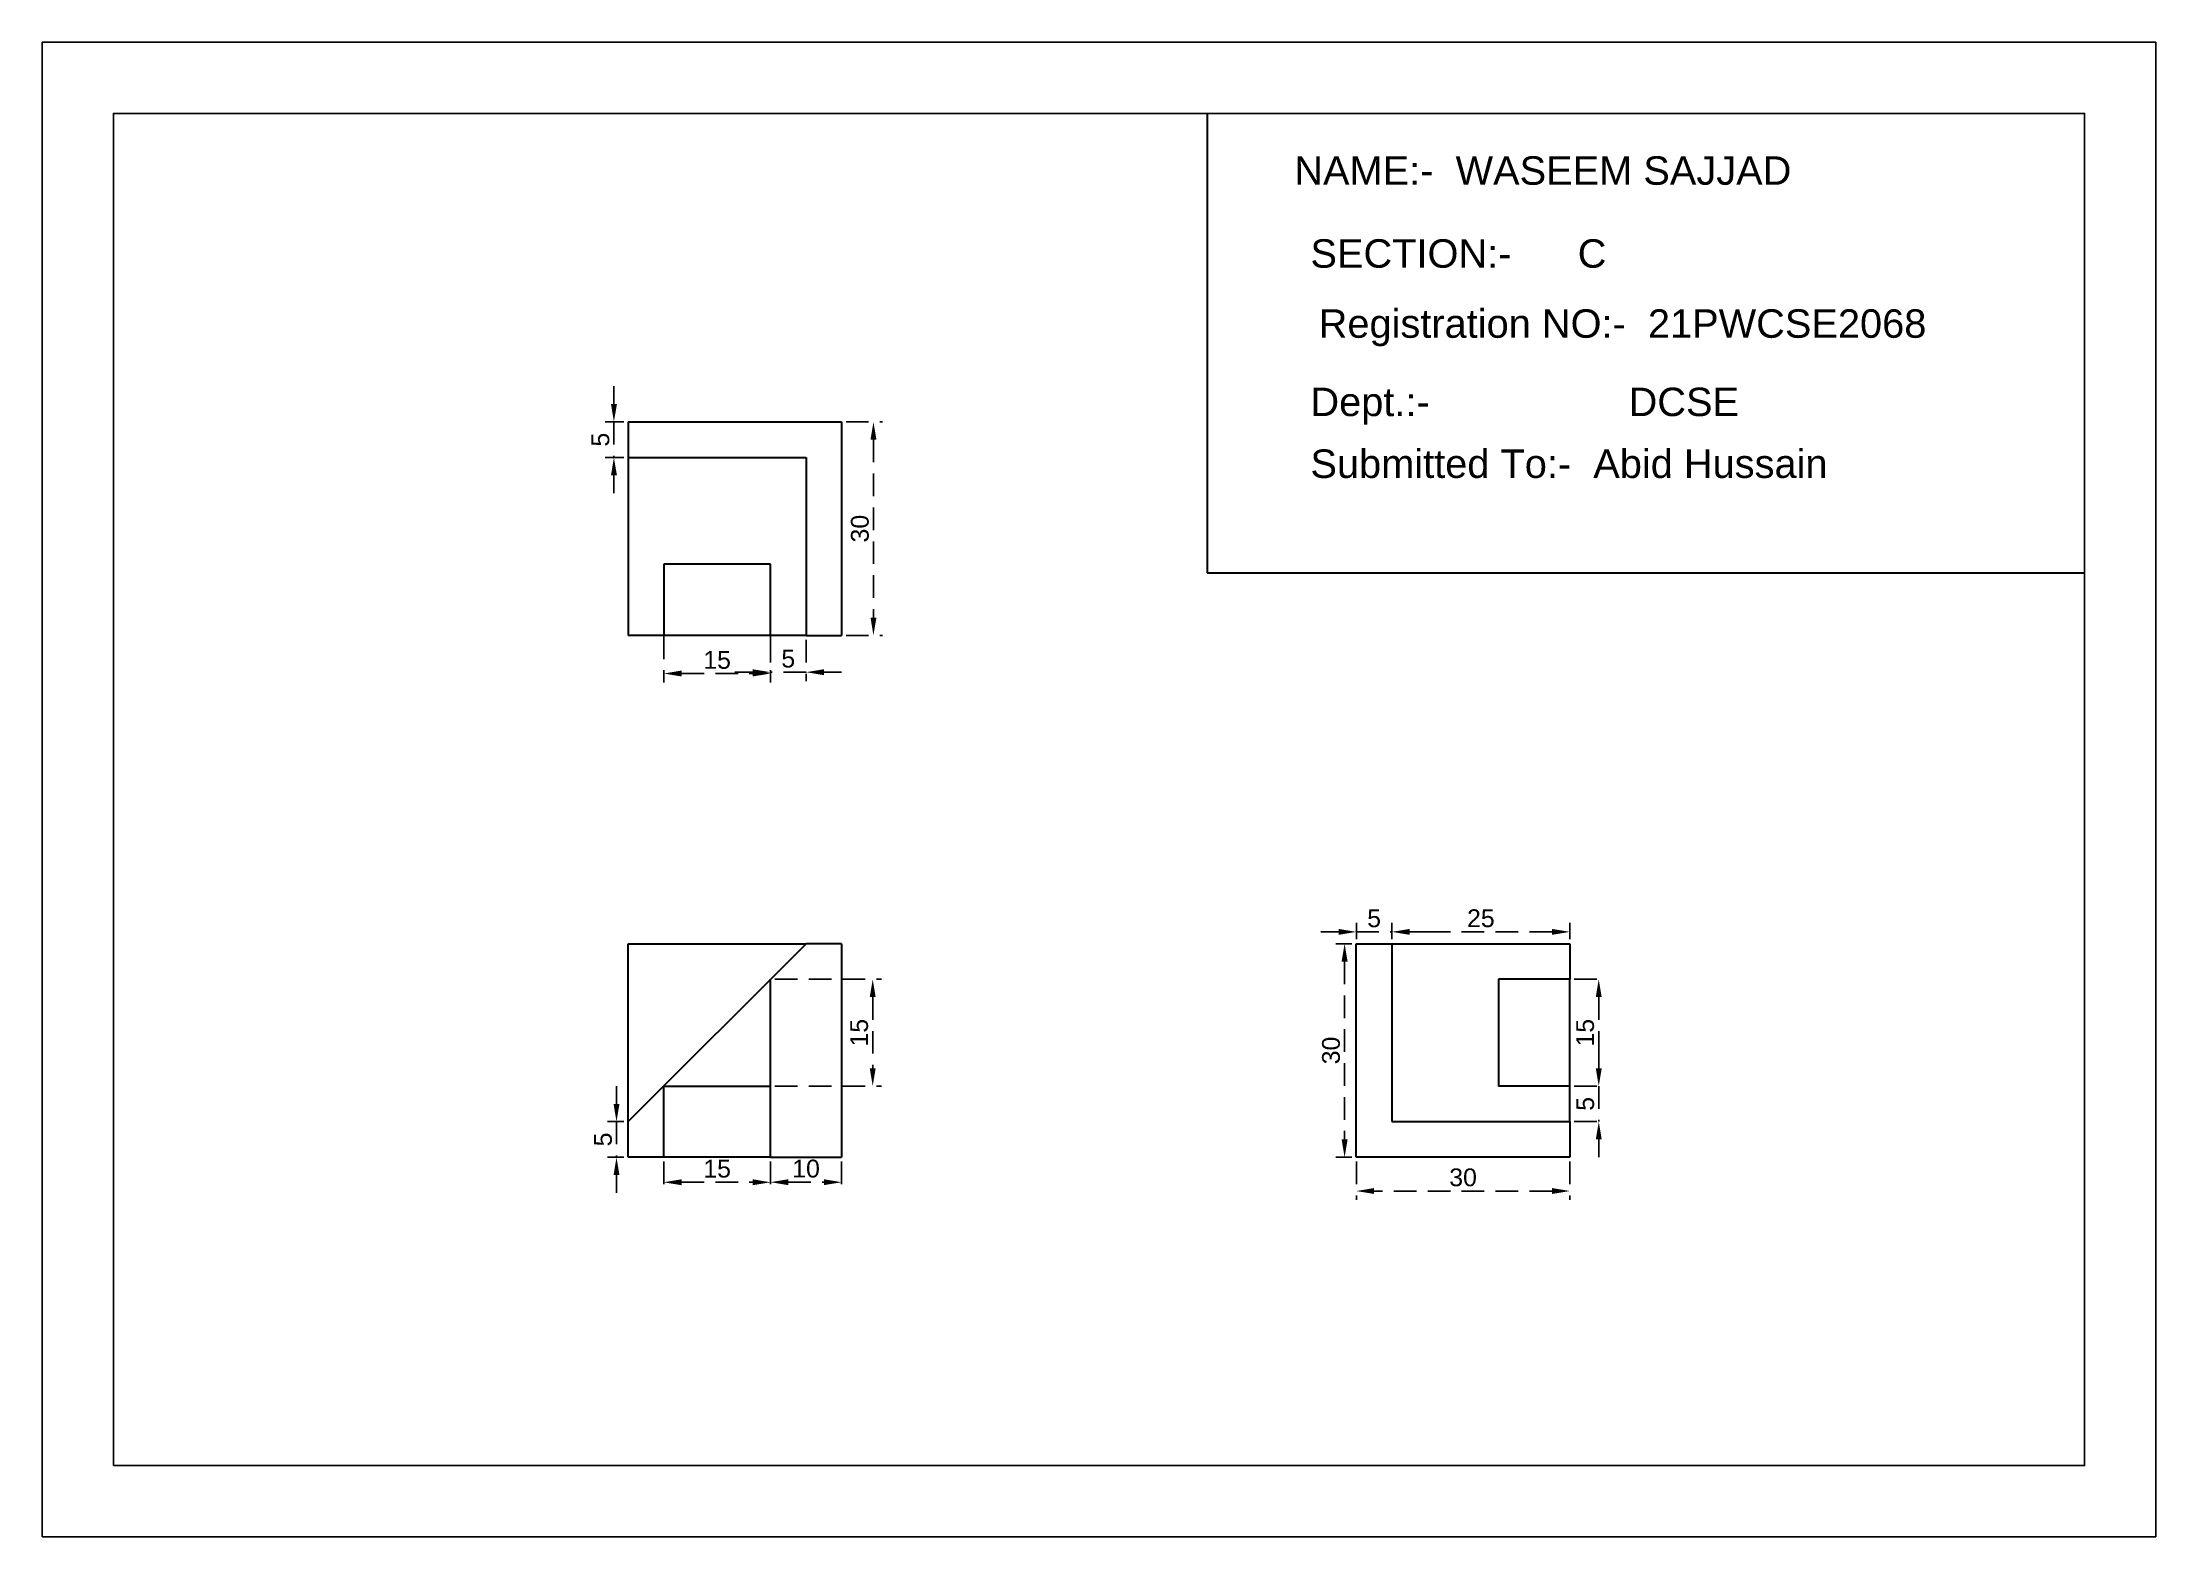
# Model space of a CAD drawing. Header units: millimetres. Extents: x 2950 to 3247, y 1262 to 1472.
import ezdxf

# ---------------------------------------------------------------- set-up
doc = ezdxf.new("R2010")
doc.units = ezdxf.units.MM
doc.linetypes.add('HIDDEN2', pattern=[4.7625, 3.175, -1.5875])
for name, color, linetype, lineweight in [('Dimension Lines', 6, 'HIDDEN2', 18), ('FV TV SV', 5, 'Continuous', 30), ('Visible Lines', 1, 'Continuous', 30)]:
    doc.layers.add(name, color=color, linetype=linetype, lineweight=lineweight)
doc.styles.get("Standard").update_dxf_attribs({"font": 'arial.ttf'})
doc.dimstyles.new('ISO-25', dxfattribs={"dimtxt": 2.5, "dimasz": 2.5, "dimexe": 1.25, "dimexo": 0.625, "dimtad": 1, "dimtxsty": 'Standard', "dimcen": 2.5, "dimadec": 0, "dimazin": 0, "dimtfac": 1, "dimtmove": 0, "dimatfit": 3, "dimfxl": 1, "dimarcsym": 0})

# ---------------------------------------------------------------- blocks, each defined once
blk = doc.blocks.new('*D1')
at = {"layer": 'Defpoints', "color": 0, "transparency": 16777216}
for p in [(3134.76, 1345.25), (3133.11, 1315.25), (3134.76, 1315.25)]:
    blk.add_point(p, dxfattribs=at)
at = {"layer": 'Dimension Lines', "color": 0, "lineweight": -2, "transparency": 16777216}
for p, q in [((3134.13, 1345.25), (3131.86, 1345.25)), ((3133.11, 1342.75), (3133.11, 1317.75)), ((3134.13, 1315.25), (3131.86, 1315.25))]:
    blk.add_line(p, q, dxfattribs=at)
at = {"layer": 'Dimension Lines', "color": 0, "transparency": 16777216}
for points in [[(3132.69, 1342.75), (3133.53, 1342.75), (3133.11, 1345.25)], [(3132.69, 1317.75), (3133.53, 1317.75), (3133.11, 1315.25)]]:
    blk.add_solid(points, dxfattribs=at)
at = {"layer": 'Dimension Lines', "color": 0, "transparency": 16777216, "insert": (3131.21, 1330.25), "char_height": 2.5, "attachment_point": 5, "rotation": 90}
blk.add_mtext('30', dxfattribs=at)
blk = doc.blocks.new('*D2')
at = {"layer": 'Defpoints', "color": 0, "transparency": 16777216}
for p in [(3139.76, 1346.92), (3134.76, 1345.25), (3139.76, 1345.25)]:
    blk.add_point(p, dxfattribs=at)
at = {"layer": 'Dimension Lines', "color": 0, "lineweight": -2, "transparency": 16777216}
for p, q in [((3132.26, 1346.92), (3129.76, 1346.92)), ((3134.76, 1345.88), (3134.76, 1348.17)), ((3134.76, 1346.92), (3139.76, 1346.92)), ((3139.76, 1345.88), (3139.76, 1348.17)), ((3142.26, 1346.92), (3144.76, 1346.92))]:
    blk.add_line(p, q, dxfattribs=at)
at = {"layer": 'Dimension Lines', "color": 0, "transparency": 16777216}
for points in [[(3132.26, 1347.33), (3132.26, 1346.5), (3134.76, 1346.92)], [(3142.26, 1347.33), (3142.26, 1346.5), (3139.76, 1346.92)]]:
    blk.add_solid(points, dxfattribs=at)
at = {"layer": 'Dimension Lines', "color": 0, "transparency": 16777216, "insert": (3137.26, 1348.81), "char_height": 2.5, "attachment_point": 5}
blk.add_mtext('5', dxfattribs=at)
blk = doc.blocks.new('*D3')
at = {"layer": 'Defpoints', "color": 0, "transparency": 16777216}
for p in [(3164.76, 1340.25), (3164.76, 1325.25), (3168.82, 1325.25)]:
    blk.add_point(p, dxfattribs=at)
at = {"layer": 'Dimension Lines', "color": 0, "lineweight": -2, "transparency": 16777216}
for p, q in [((3165.38, 1340.25), (3170.07, 1340.25)), ((3168.82, 1337.75), (3168.82, 1327.75)), ((3165.38, 1325.25), (3170.07, 1325.25))]:
    blk.add_line(p, q, dxfattribs=at)
at = {"layer": 'Dimension Lines', "color": 0, "transparency": 16777216}
for points in [[(3168.41, 1337.75), (3169.24, 1337.75), (3168.82, 1340.25)], [(3168.41, 1327.75), (3169.24, 1327.75), (3168.82, 1325.25)]]:
    blk.add_solid(points, dxfattribs=at)
at = {"layer": 'Dimension Lines', "color": 0, "transparency": 16777216, "insert": (3166.92, 1332.75), "char_height": 2.5, "attachment_point": 5, "rotation": 90}
blk.add_mtext('15', dxfattribs=at)
blk = doc.blocks.new('*D4')
at = {"layer": 'Defpoints', "color": 0, "transparency": 16777216}
for p in [(3139.76, 1346.92), (3139.76, 1345.25), (3164.76, 1345.25)]:
    blk.add_point(p, dxfattribs=at)
at = {"layer": 'Dimension Lines', "color": 0, "lineweight": -2, "transparency": 16777216}
for p, q in [((3139.76, 1345.88), (3139.76, 1348.17)), ((3162.26, 1346.92), (3142.26, 1346.92)), ((3164.76, 1345.88), (3164.76, 1348.17))]:
    blk.add_line(p, q, dxfattribs=at)
at = {"layer": 'Dimension Lines', "color": 0, "transparency": 16777216}
for points in [[(3142.26, 1347.33), (3142.26, 1346.5), (3139.76, 1346.92)], [(3162.26, 1347.33), (3162.26, 1346.5), (3164.76, 1346.92)]]:
    blk.add_solid(points, dxfattribs=at)
at = {"layer": 'Dimension Lines', "color": 0, "transparency": 16777216, "insert": (3152.26, 1348.82), "char_height": 2.5, "attachment_point": 5}
blk.add_mtext('25', dxfattribs=at)
blk = doc.blocks.new('*D5')
at = {"layer": 'Defpoints', "color": 0, "transparency": 16777216}
for p in [(3134.76, 1315.25), (3164.76, 1315.25), (3134.76, 1310.5)]:
    blk.add_point(p, dxfattribs=at)
at = {"layer": 'Dimension Lines', "color": 0, "lineweight": -2, "transparency": 16777216}
for p, q in [((3134.76, 1314.63), (3134.76, 1309.25)), ((3164.76, 1314.63), (3164.76, 1309.25)), ((3162.26, 1310.5), (3137.26, 1310.5))]:
    blk.add_line(p, q, dxfattribs=at)
at = {"layer": 'Dimension Lines', "color": 0, "transparency": 16777216}
for points in [[(3137.26, 1310.92), (3137.26, 1310.09), (3134.76, 1310.5)], [(3162.26, 1310.92), (3162.26, 1310.09), (3164.76, 1310.5)]]:
    blk.add_solid(points, dxfattribs=at)
at = {"layer": 'Dimension Lines', "color": 0, "transparency": 16777216, "insert": (3149.76, 1312.41), "char_height": 2.5, "attachment_point": 5}
blk.add_mtext('30', dxfattribs=at)
blk = doc.blocks.new('*D6')
at = {"layer": 'Defpoints', "color": 0, "transparency": 16777216}
for p in [(3164.76, 1325.25), (3164.76, 1320.25), (3168.83, 1320.25)]:
    blk.add_point(p, dxfattribs=at)
at = {"layer": 'Dimension Lines', "color": 0, "lineweight": -2, "transparency": 16777216}
for p, q in [((3168.83, 1327.75), (3168.83, 1330.25)), ((3165.38, 1325.25), (3170.08, 1325.25)), ((3168.83, 1325.25), (3168.83, 1320.25)), ((3165.38, 1320.25), (3170.08, 1320.25)), ((3168.83, 1317.75), (3168.83, 1315.25))]:
    blk.add_line(p, q, dxfattribs=at)
at = {"layer": 'Dimension Lines', "color": 0, "transparency": 16777216}
for points in [[(3168.41, 1327.75), (3169.24, 1327.75), (3168.83, 1325.25)], [(3168.41, 1317.75), (3169.24, 1317.75), (3168.83, 1320.25)]]:
    blk.add_solid(points, dxfattribs=at)
at = {"layer": 'Dimension Lines', "color": 0, "transparency": 16777216, "insert": (3166.93, 1322.75), "char_height": 2.5, "attachment_point": 5, "rotation": 90}
blk.add_mtext('5', dxfattribs=at)
blk = doc.blocks.new('*D7')
at = {"layer": 'Defpoints', "color": 0, "transparency": 16777216}
for p in [(3037.43, 1315.25), (3052.43, 1315.25), (3052.43, 1311.73)]:
    blk.add_point(p, dxfattribs=at)
at = {"layer": 'Dimension Lines', "color": 0, "lineweight": -2, "transparency": 16777216}
for p, q in [((3037.43, 1314.63), (3037.43, 1310.48)), ((3052.43, 1314.63), (3052.43, 1310.48)), ((3039.93, 1311.73), (3049.93, 1311.73))]:
    blk.add_line(p, q, dxfattribs=at)
at = {"layer": 'Dimension Lines', "color": 0, "transparency": 16777216}
for points in [[(3039.93, 1312.15), (3039.93, 1311.32), (3037.43, 1311.73)], [(3049.93, 1312.15), (3049.93, 1311.32), (3052.43, 1311.73)]]:
    blk.add_solid(points, dxfattribs=at)
at = {"layer": 'Dimension Lines', "color": 0, "transparency": 16777216, "insert": (3044.93, 1313.63), "char_height": 2.5, "attachment_point": 5}
blk.add_mtext('15', dxfattribs=at)
blk = doc.blocks.new('*D8')
at = {"layer": 'Defpoints', "color": 0, "transparency": 16777216}
for p in [(3032.43, 1320.25), (3030.79, 1315.25), (3032.43, 1315.25)]:
    blk.add_point(p, dxfattribs=at)
at = {"layer": 'Dimension Lines', "color": 0, "lineweight": -2, "transparency": 16777216}
for p, q in [((3030.79, 1322.75), (3030.79, 1325.25)), ((3031.8, 1320.25), (3029.54, 1320.25)), ((3030.79, 1320.25), (3030.79, 1315.25)), ((3031.8, 1315.25), (3029.54, 1315.25)), ((3030.79, 1312.75), (3030.79, 1310.25))]:
    blk.add_line(p, q, dxfattribs=at)
at = {"layer": 'Dimension Lines', "color": 0, "transparency": 16777216}
for points in [[(3030.38, 1322.75), (3031.21, 1322.75), (3030.79, 1320.25)], [(3030.38, 1312.75), (3031.21, 1312.75), (3030.79, 1315.25)]]:
    blk.add_solid(points, dxfattribs=at)
at = {"layer": 'Dimension Lines', "color": 0, "transparency": 16777216, "insert": (3028.9, 1317.75), "char_height": 2.5, "attachment_point": 5, "rotation": 90}
blk.add_mtext('5', dxfattribs=at)
blk = doc.blocks.new('*D9')
at = {"layer": 'Defpoints', "color": 0, "transparency": 16777216}
for p in [(3052.43, 1340.25), (3052.43, 1325.25), (3066.8, 1325.25)]:
    blk.add_point(p, dxfattribs=at)
at = {"layer": 'Dimension Lines', "color": 0, "lineweight": -2, "transparency": 16777216}
for p, q in [((3053.05, 1340.25), (3068.05, 1340.25)), ((3066.8, 1337.75), (3066.8, 1327.75)), ((3053.05, 1325.25), (3068.05, 1325.25))]:
    blk.add_line(p, q, dxfattribs=at)
at = {"layer": 'Dimension Lines', "color": 0, "transparency": 16777216}
for points in [[(3066.38, 1337.75), (3067.21, 1337.75), (3066.8, 1340.25)], [(3066.38, 1327.75), (3067.21, 1327.75), (3066.8, 1325.25)]]:
    blk.add_solid(points, dxfattribs=at)
at = {"layer": 'Dimension Lines', "color": 0, "transparency": 16777216, "insert": (3064.9, 1332.75), "char_height": 2.5, "attachment_point": 5, "rotation": 90}
blk.add_mtext('15', dxfattribs=at)
blk = doc.blocks.new('*D10')
at = {"layer": 'Defpoints', "color": 0, "transparency": 16777216}
for p in [(3052.43, 1315.25), (3062.43, 1315.25), (3062.43, 1311.74)]:
    blk.add_point(p, dxfattribs=at)
at = {"layer": 'Dimension Lines', "color": 0, "lineweight": -2, "transparency": 16777216}
for p, q in [((3052.43, 1314.63), (3052.43, 1310.49)), ((3062.43, 1314.63), (3062.43, 1310.49)), ((3054.93, 1311.74), (3059.93, 1311.74))]:
    blk.add_line(p, q, dxfattribs=at)
at = {"layer": 'Dimension Lines', "color": 0, "transparency": 16777216}
for points in [[(3054.93, 1312.16), (3054.93, 1311.33), (3052.43, 1311.74)], [(3059.93, 1312.16), (3059.93, 1311.33), (3062.43, 1311.74)]]:
    blk.add_solid(points, dxfattribs=at)
at = {"layer": 'Dimension Lines', "color": 0, "transparency": 16777216, "insert": (3057.43, 1313.64), "char_height": 2.5, "attachment_point": 5}
blk.add_mtext('10', dxfattribs=at)
blk = doc.blocks.new('*D11')
at = {"layer": 'Defpoints', "color": 0, "transparency": 16777216}
for p in [(3032.43, 1418.58), (3030.43, 1413.58), (3032.43, 1413.58)]:
    blk.add_point(p, dxfattribs=at)
at = {"layer": 'Dimension Lines', "color": 0, "lineweight": -2, "transparency": 16777216}
for p, q in [((3030.43, 1421.08), (3030.43, 1423.58)), ((3031.8, 1418.58), (3029.18, 1418.58)), ((3030.43, 1418.58), (3030.43, 1413.58)), ((3031.8, 1413.58), (3029.18, 1413.58)), ((3030.43, 1411.08), (3030.43, 1408.58))]:
    blk.add_line(p, q, dxfattribs=at)
at = {"layer": 'Dimension Lines', "color": 0, "transparency": 16777216}
for points in [[(3030.02, 1421.08), (3030.85, 1421.08), (3030.43, 1418.58)], [(3030.02, 1411.08), (3030.85, 1411.08), (3030.43, 1413.58)]]:
    blk.add_solid(points, dxfattribs=at)
at = {"layer": 'Dimension Lines', "color": 0, "transparency": 16777216, "insert": (3028.54, 1416.08), "char_height": 2.5, "attachment_point": 5, "rotation": 90}
blk.add_mtext('5', dxfattribs=at)
blk = doc.blocks.new('*D12')
at = {"layer": 'Defpoints', "color": 0, "transparency": 16777216}
for p in [(3037.43, 1398.58), (3052.43, 1398.58), (3052.43, 1383.22)]:
    blk.add_point(p, dxfattribs=at)
at = {"layer": 'Dimension Lines', "color": 0, "lineweight": -2, "transparency": 16777216}
for p, q in [((3037.43, 1397.96), (3037.43, 1381.97)), ((3052.43, 1397.96), (3052.43, 1381.97)), ((3039.93, 1383.22), (3049.93, 1383.22))]:
    blk.add_line(p, q, dxfattribs=at)
at = {"layer": 'Dimension Lines', "color": 0, "transparency": 16777216}
for points in [[(3039.93, 1383.64), (3039.93, 1382.81), (3037.43, 1383.22)], [(3049.93, 1383.64), (3049.93, 1382.81), (3052.43, 1383.22)]]:
    blk.add_solid(points, dxfattribs=at)
at = {"layer": 'Dimension Lines', "color": 0, "transparency": 16777216, "insert": (3044.93, 1385.12), "char_height": 2.5, "attachment_point": 5}
blk.add_mtext('15', dxfattribs=at)
blk = doc.blocks.new('*D13')
at = {"layer": 'Defpoints', "color": 0, "transparency": 16777216}
for p in [(3052.43, 1388.58), (3057.43, 1388.58), (3052.43, 1383.41)]:
    blk.add_point(p, dxfattribs=at)
at = {"layer": 'Dimension Lines', "color": 0, "lineweight": -2, "transparency": 16777216}
for p, q in [((3052.43, 1387.96), (3052.43, 1382.16)), ((3057.43, 1387.96), (3057.43, 1382.16)), ((3049.93, 1383.41), (3047.43, 1383.41)), ((3057.43, 1383.41), (3052.43, 1383.41)), ((3059.93, 1383.41), (3062.43, 1383.41))]:
    blk.add_line(p, q, dxfattribs=at)
at = {"layer": 'Dimension Lines', "color": 0, "transparency": 16777216}
for points in [[(3049.93, 1383.82), (3049.93, 1382.99), (3052.43, 1383.41)], [(3059.93, 1383.82), (3059.93, 1382.99), (3057.43, 1383.41)]]:
    blk.add_solid(points, dxfattribs=at)
at = {"layer": 'Dimension Lines', "color": 0, "transparency": 16777216, "insert": (3054.93, 1385.3), "char_height": 2.5, "attachment_point": 5}
blk.add_mtext('5', dxfattribs=at)
blk = doc.blocks.new('*D14')
at = {"layer": 'Defpoints', "color": 0, "transparency": 16777216}
for p in [(3062.43, 1418.58), (3062.43, 1388.58), (3066.9, 1388.58)]:
    blk.add_point(p, dxfattribs=at)
at = {"layer": 'Dimension Lines', "color": 0, "lineweight": -2, "transparency": 16777216}
for p, q in [((3063.05, 1418.58), (3068.15, 1418.58)), ((3066.9, 1416.08), (3066.9, 1391.08)), ((3063.05, 1388.58), (3068.15, 1388.58))]:
    blk.add_line(p, q, dxfattribs=at)
at = {"layer": 'Dimension Lines', "color": 0, "transparency": 16777216}
for points in [[(3066.49, 1416.08), (3067.32, 1416.08), (3066.9, 1418.58)], [(3066.49, 1391.08), (3067.32, 1391.08), (3066.9, 1388.58)]]:
    blk.add_solid(points, dxfattribs=at)
at = {"layer": 'Dimension Lines', "color": 0, "transparency": 16777216, "insert": (3065, 1403.58), "char_height": 2.5, "attachment_point": 5, "rotation": 90}
blk.add_mtext('30', dxfattribs=at)

msp = doc.modelspace()

# ---------------------------------------------------------------- linework, layer by layer
for points in [[(2950.097, 1261.925), (2950.097, 1471.925), (3247.097, 1471.925), (3247.097, 1261.925)], [(2960.097, 1271.925), (2960.097, 1461.925), (3237.097, 1461.925), (3237.097, 1271.925)]]:
    msp.add_lwpolyline(points, close=True)
at = {"layer": 'FV TV SV'}
for p, q in [((3032.427, 1418.585), (3032.427, 1413.585)), ((3032.427, 1418.585), (3062.427, 1418.585)), ((3062.427, 1418.585), (3062.427, 1388.585)), ((3032.427, 1413.585), (3057.427, 1413.585)), ((3032.427, 1413.585), (3032.427, 1388.585)), ((3057.427, 1413.585), (3057.427, 1388.585)), ((3052.427, 1398.585), (3037.427, 1398.585)), ((3037.427, 1398.585), (3037.427, 1388.585)), ((3052.427, 1388.585), (3052.427, 1398.585)), ((3037.427, 1388.585), (3032.427, 1388.585)), ((3050.198, 1388.585), (3037.427, 1388.585)), ((3057.427, 1388.585), (3050.198, 1388.585)), ((3057.427, 1388.585), (3062.427, 1388.585)), ((3032.427, 1320.255), (3057.427, 1345.255)), ((3032.427, 1320.255), (3032.427, 1345.255)), ((3032.427, 1345.255), (3057.427, 1345.255)), ((3062.427, 1345.255), (3057.427, 1345.255)), ((3062.427, 1345.255), (3062.427, 1315.255)), ((3134.757, 1315.255), (3134.757, 1345.255)), ((3134.757, 1345.255), (3139.757, 1345.255)), ((3139.757, 1345.255), (3139.757, 1320.255)), ((3139.757, 1345.255), (3164.757, 1345.255)), ((3164.757, 1345.255), (3164.757, 1340.255)), ((3052.427, 1325.255), (3052.427, 1340.255)), ((3164.757, 1340.255), (3154.757, 1340.255)), ((3154.757, 1340.255), (3154.757, 1325.255)), ((3164.757, 1325.255), (3164.757, 1340.255)), ((3037.427, 1315.255), (3037.427, 1325.255)), ((3037.427, 1325.255), (3052.427, 1325.255)), ((3052.427, 1315.255), (3052.427, 1325.255)), ((3164.757, 1325.255), (3154.757, 1325.255)), ((3164.757, 1320.255), (3164.757, 1325.255)), ((3164.757, 1325.255), (3164.757, 1325.255)), ((3032.427, 1315.255), (3032.427, 1320.255)), ((3139.757, 1320.255), (3164.757, 1320.255)), ((3164.757, 1320.255), (3164.757, 1315.255)), ((3037.427, 1315.255), (3032.427, 1315.255)), ((3052.427, 1315.255), (3037.427, 1315.255)), ((3052.427, 1315.255), (3062.427, 1315.255)), ((3164.757, 1315.255), (3134.757, 1315.255))]:
    msp.add_line(p, q, dxfattribs=at)
at = {"layer": 'Visible Lines'}
for p, q in [((3113.813, 1461.925), (3113.813, 1397.385)), ((3113.813, 1397.385), (3237.097, 1397.385))]:
    msp.add_line(p, q, dxfattribs=at)

# ---------------------------------------------------------------- texts
for s, p in [('NAME:-  WASEEM SAJJAD', (3126.045, 1451.901)), ('SECTION:-      C', (3128.308, 1440.245)), ('Registration NO:-  21PWCSE2068', (3129.468, 1430.399)), ('Dept.:-                  DCSE', (3128.308, 1419.394)), ('Submitted To:-  Abid Hussain', (3128.308, 1410.706))]:
    msp.add_text(s, height=4, dxfattribs=at).set_placement(p)

# ---------------------------------------------------------------- dimensions: what is measured, and where the dimension line sits
at = {"layer": 'Dimension Lines'}
for base, p1, p2, picture, middle in [((3030.433, 1413.585), (3032.427, 1418.585), (3032.427, 1413.585), '*D11', (3028.537, 1416.085)), ((3066.902, 1388.585), (3062.427, 1418.585), (3062.427, 1388.585), '*D14', (3065, 1403.585)), ((3133.109, 1315.255), (3134.757, 1345.255), (3134.757, 1315.255), '*D1', (3131.207, 1330.255)), ((3168.823, 1325.255), (3164.757, 1340.255), (3164.757, 1325.255), '*D3', (3166.922, 1332.755)), ((3168.825, 1320.255), (3164.757, 1325.255), (3164.757, 1320.255), '*D6', (3166.929, 1322.755)), ((3030.793, 1315.255), (3032.427, 1320.255), (3032.427, 1315.255), '*D8', (3028.896, 1317.755))]:
    dim = msp.add_linear_dim(base=base, p1=p1, p2=p2, angle=90, dimstyle='ISO-25', dxfattribs=at)
    dim.commit()
    dim.dimension.update_dxf_attribs({"geometry": picture, "text_midpoint": middle})
for base, p1, p2, picture, middle in [((3052.427, 1383.222), (3037.427, 1398.585), (3052.427, 1398.585), '*D12', (3044.927, 1385.124)), ((3052.427, 1383.405), (3057.427, 1388.585), (3052.427, 1388.585), '*D13', (3054.927, 1385.301)), ((3139.757, 1346.916), (3134.757, 1345.255), (3139.757, 1345.255), '*D2', (3137.257, 1348.812)), ((3139.757, 1346.916), (3164.757, 1345.255), (3139.757, 1345.255), '*D4', (3152.257, 1348.817)), ((3052.427, 1311.733), (3037.427, 1315.255), (3052.427, 1315.255), '*D7', (3044.927, 1313.635)), ((3062.427, 1311.742), (3052.427, 1315.255), (3062.427, 1315.255), '*D10', (3057.427, 1313.644)), ((3134.757, 1310.504), (3164.757, 1315.255), (3134.757, 1315.255), '*D5', (3149.757, 1312.406))]:
    dim = msp.add_linear_dim(base=base, p1=p1, p2=p2, dimstyle='ISO-25', dxfattribs=at)
    dim.commit()
    dim.dimension.update_dxf_attribs({"geometry": picture, "text_midpoint": middle})
dim = msp.add_linear_dim(base=(3066.797, 1325.255), p1=(3052.427, 1340.255), p2=(3052.427, 1325.255), angle=90, dimstyle='ISO-25', dxfattribs=at)
dim.commit()
dim.dimension.update_dxf_attribs({"geometry": '*D9', "text_midpoint": (3066.797, 1332.755), "dimtype": 160})

doc.saveas('drawing.dxf')
